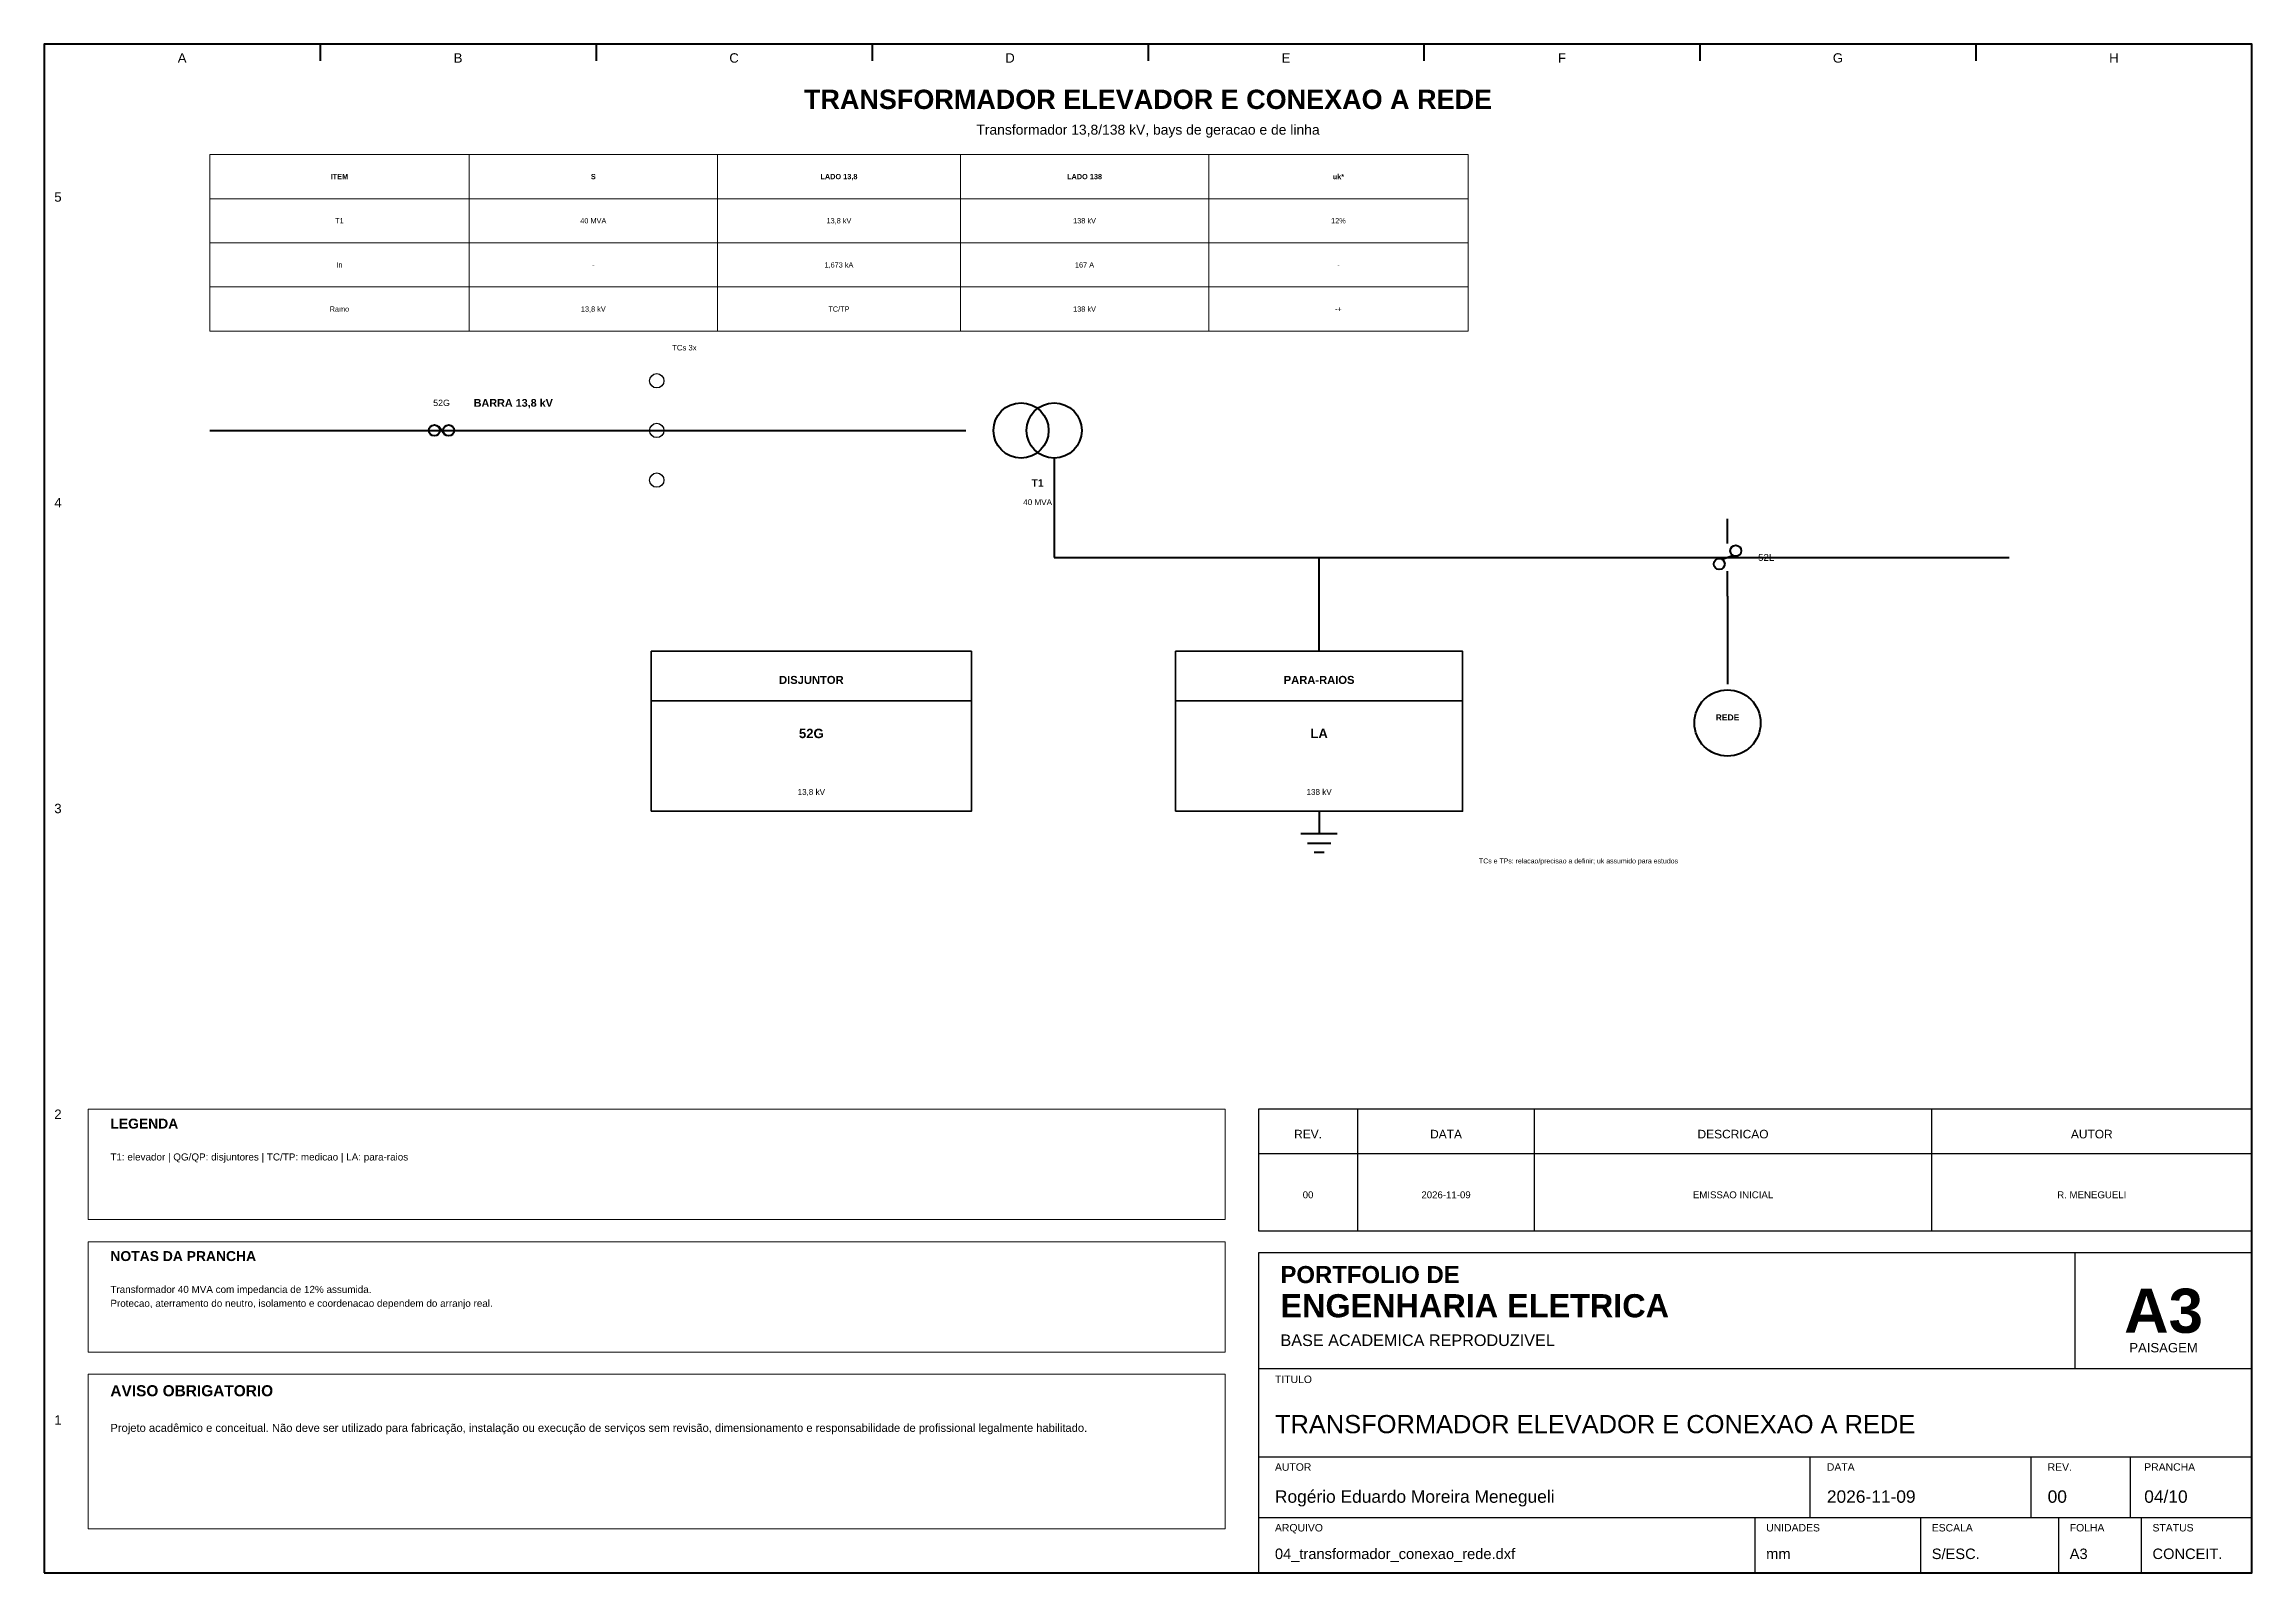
# Model space of a CAD drawing. Header units: millimetres. Extents: x 10 to 410, y 10 to 287.
import ezdxf
from ezdxf.enums import TextEntityAlignment as Align

# ---------------------------------------------------------------- set-up
doc = ezdxf.new("R2010")
doc.units = ezdxf.units.MM
for name, color, linetype, lineweight in [('00_MOLDURA', 7, 'CONTINUOUS', 50), ('01_CARIMBO', 7, 'CONTINUOUS', 25), ('02_TEXTO', 7, 'CONTINUOUS', 18), ('04_EQUIPAMENTOS', 250, 'CONTINUOUS', 35), ('05_POTENCIA', 1, 'CONTINUOUS', 50), ('07_INSTRUMENTACAO', 202, 'CONTINUOUS', 25), ('12_LEGENDA', 7, 'CONTINUOUS', 18), ('13_NOTAS', 7, 'CONTINUOUS', 18)]:
    doc.layers.add(name, color=color, linetype=linetype, lineweight=lineweight)
doc.styles.add('PORTFOLIO_TEXTO', font='arial.ttf')
doc.styles.add('PORTFOLIO_TITULO', font='arialbd.ttf', dxfattribs={"width": 0.92})

# ---------------------------------------------------------------- blocks, each defined once
blk = doc.blocks.new('CARIMBO_A3')
at = {"layer": '01_CARIMBO'}
for p, q in [((148, 37), (148, 58)), ((0, 37), (180, 37)), ((0, 21), (180, 21)), ((100, 10), (100, 21)), ((140, 10), (140, 21)), ((158, 10), (158, 21)), ((0, 10), (180, 10)), ((90, 0), (90, 10)), ((120, 0), (120, 10)), ((145, 0), (145, 10)), ((160, 0), (160, 10))]:
    blk.add_line(p, q, dxfattribs=at)
blk.add_lwpolyline([(0, 0), (180, 0), (180, 58), (0, 58)], close=True, dxfattribs=at)
at = {"layer": '01_CARIMBO', "style": 'PORTFOLIO_TEXTO'}
for s, p in [('TITULO', (3, 34.4)), ('AUTOR', (3, 18.5)), ('DATA', (103, 18.5)), ('REV.', (143, 18.5)), ('PRANCHA', (160.5, 18.5)), ('ARQUIVO', (3, 7.5)), ('UNIDADES', (92, 7.5)), ('ESCALA', (122, 7.5)), ('FOLHA', (147, 7.5)), ('STATUS', (162, 7.5))]:
    blk.add_text(s, height=1.35, dxfattribs=at).set_placement(p)
at = {"layer": '02_TEXTO'}
for s, height, style, p in [('PORTFOLIO DE', 3.1, 'PORTFOLIO_TITULO', (4, 52.5)), ('ENGENHARIA ELETRICA', 4.2, 'PORTFOLIO_TITULO', (4, 46.3)), ('BASE ACADEMICA REPRODUZIVEL', 2.1, 'PORTFOLIO_TEXTO', (4, 41.1))]:
    blk.add_text(s, height=height, dxfattribs=dict(at, style=style)).set_placement(p)
for s, height, style, p in [('A3', 8, 'PORTFOLIO_TITULO', (164, 47.5)), ('PAISAGEM', 1.7, 'PORTFOLIO_TEXTO', (164, 40.8))]:
    blk.add_text(s, height=height, dxfattribs=dict(at, style=style)).set_placement(p, align=Align.MIDDLE_CENTER)
at = {"layer": '02_TEXTO', "style": 'PORTFOLIO_TEXTO'}
for tag, p, height in [('TITULO', (3, 25.3), 3.3), ('AUTOR', (3, 12.7), 2.25), ('DATA', (103, 12.7), 2.25), ('REVISAO', (143, 12.7), 2.25), ('PRANCHA', (160.5, 12.7), 2.25), ('ARQUIVO', (3, 2.5), 1.9), ('UNIDADES', (92, 2.5), 1.9), ('ESCALA', (122, 2.5), 1.9), ('FOLHA', (147, 2.5), 1.9), ('STATUS', (162, 2.5), 1.9)]:
    blk.add_attdef(tag, p, '', height=height, dxfattribs=at)

msp = doc.modelspace()

# ---------------------------------------------------------------- linework, layer by layer
at = {"layer": '00_MOLDURA'}
for p, q in [((60, 287), (60, 284)), ((110, 287), (110, 284)), ((160, 287), (160, 284)), ((210, 287), (210, 284)), ((260, 287), (260, 284)), ((310, 287), (310, 284)), ((360, 287), (360, 284))]:
    msp.add_line(p, q, dxfattribs=at)
msp.add_lwpolyline([(10, 10), (410, 10), (410, 287), (10, 287)], close=True, dxfattribs=at)
at = {"layer": '01_CARIMBO'}
for p, q in [((248, 72), (248, 94)), ((280, 72), (280, 94)), ((352, 72), (352, 94)), ((230, 86), (410, 86))]:
    msp.add_line(p, q, dxfattribs=at)
msp.add_lwpolyline([(230, 72), (410, 72), (410, 94), (230, 94)], close=True, dxfattribs=at)
at = {"layer": '04_EQUIPAMENTOS'}
for p, q in [((120, 168), (178, 168)), ((215, 168), (267, 168))]:
    msp.add_line(p, q, dxfattribs=at)
for points in [[(120, 148), (178, 148), (178, 177), (120, 177)], [(215, 148), (267, 148), (267, 177), (215, 177)]]:
    msp.add_lwpolyline(points, close=True, dxfattribs=at)
at = {"layer": '05_POTENCIA', "lineweight": 70}
for p, q in [((40, 217), (155, 217)), ((193, 194), (366, 194))]:
    msp.add_line(p, q, dxfattribs=at)
at = {"layer": '05_POTENCIA'}
for p, q in [((75, 217), (79.5, 217)), ((81.5, 217.8), (82.6, 216.2)), ((84.5, 217), (89, 217)), ((155, 217), (177, 217)), ((193, 212), (193, 194)), ((315, 196.5), (315, 201)), ((241, 177), (241, 194)), ((313.9, 193.6), (316.1, 194.4)), ((315, 187), (315, 191.5)), ((315, 187), (315, 171)), ((241, 148), (241, 144)), ((237.7, 144), (244.3, 144)), ((238.9, 142.2), (243.1, 142.2)), ((240.1, 140.6), (241.9, 140.6))]:
    msp.add_line(p, q, dxfattribs=at)
for centre, radius in [((187, 217), 5), ((193, 217), 5), ((80.7, 217), 1), ((83.3, 217), 1), ((316.5, 195.2), 1), ((313.5, 192.8), 1), ((315, 164), 6)]:
    msp.add_circle(centre, radius, dxfattribs=at)
at = {"layer": '07_INSTRUMENTACAO'}
for centre in [(121, 226), (121, 217), (121, 208)]:
    msp.add_circle(centre, 1.3, dxfattribs=at)
at = {"layer": '12_LEGENDA'}
for p, q in [((87, 267), (87, 235)), ((132, 267), (132, 235)), ((176, 267), (176, 235)), ((221, 267), (221, 235)), ((40, 259), (268, 259)), ((40, 251), (268, 251)), ((40, 243), (268, 243))]:
    msp.add_line(p, q, dxfattribs=at)
for points in [[(40, 235), (268, 235), (268, 267), (40, 267)], [(18, 74), (224, 74), (224, 94), (18, 94)]]:
    msp.add_lwpolyline(points, close=True, dxfattribs=at)
at = {"layer": '13_NOTAS'}
for points in [[(18, 50), (224, 50), (224, 70), (18, 70)], [(18, 18), (224, 18), (224, 46), (18, 46)]]:
    msp.add_lwpolyline(points, close=True, dxfattribs=at)

# ---------------------------------------------------------------- block references
at = {"layer": '01_CARIMBO'}
msp.add_blockref('CARIMBO_A3', (230, 10), dxfattribs=at).add_auto_attribs({'TITULO': 'TRANSFORMADOR ELEVADOR E CONEXAO A REDE', 'AUTOR': 'Rogério Eduardo Moreira Menegueli', 'DATA': '2026-11-09', 'REVISAO': '00', 'PRANCHA': '04/10', 'ARQUIVO': '04_transformador_conexao_rede.dxf', 'UNIDADES': 'mm', 'ESCALA': 'S/ESC.', 'FOLHA': 'A3', 'STATUS': 'CONCEIT.'})

# ---------------------------------------------------------------- texts
at = {"layer": '00_MOLDURA', "style": 'PORTFOLIO_TEXTO'}
for s, p in [('A', (35, 284.5)), ('B', (85, 284.5)), ('C', (135, 284.5)), ('D', (185, 284.5)), ('E', (235, 284.5)), ('F', (285, 284.5)), ('G', (335, 284.5)), ('H', (385, 284.5)), ('5', (12.5, 259.3)), ('4', (12.5, 203.9)), ('3', (12.5, 148.5)), ('2', (12.5, 93.1)), ('1', (12.5, 37.7))]:
    msp.add_text(s, height=1.7, dxfattribs=at).set_placement(p, align=Align.MIDDLE_CENTER)
at = {"layer": '01_CARIMBO', "style": 'PORTFOLIO_TEXTO'}
for s, p in [('REV.', (239, 89.5)), ('DATA', (264, 89.5)), ('DESCRICAO', (316, 89.5)), ('AUTOR', (381, 89.5))]:
    msp.add_text(s, height=1.55, dxfattribs=at).set_placement(p, align=Align.MIDDLE_CENTER)
at = {"layer": '02_TEXTO'}
for s, height, style, p in [('TRANSFORMADOR ELEVADOR E CONEXAO A REDE', 3.5, 'PORTFOLIO_TITULO', (210, 277)), ('Transformador 13,8/138 kV, bays de geracao e de linha', 1.8, 'PORTFOLIO_TEXTO', (210, 271.5)), ('52G', 1.15, 'PORTFOLIO_TEXTO', (82, 222)), ('40 MVA', 1.05, 'PORTFOLIO_TEXTO', (190, 204)), ('52L', 1.25, 'PORTFOLIO_TEXTO', (322, 194)), ('52G', 1.7, 'PORTFOLIO_TITULO', (149, 162.1)), ('LA', 1.7, 'PORTFOLIO_TITULO', (241, 162.1)), ('13,8 kV', 1.05, 'PORTFOLIO_TEXTO', (149, 151.5)), ('138 kV', 1.05, 'PORTFOLIO_TEXTO', (241, 151.5)), ('00', 1.25, 'PORTFOLIO_TEXTO', (239, 78.5)), ('2026-11-09', 1.25, 'PORTFOLIO_TEXTO', (264, 78.5)), ('EMISSAO INICIAL', 1.25, 'PORTFOLIO_TEXTO', (316, 78.5)), ('R. MENEGUELI', 1.25, 'PORTFOLIO_TEXTO', (381, 78.5))]:
    msp.add_text(s, height=height, dxfattribs=dict(at, style=style)).set_placement(p, align=Align.MIDDLE_CENTER)
at = {"layer": '04_EQUIPAMENTOS', "style": 'PORTFOLIO_TITULO'}
for s, height, p in [('T1', 1.35, (190, 207.5)), ('DISJUNTOR', 1.45, (149, 171.8)), ('PARA-RAIOS', 1.45, (241, 171.8))]:
    msp.add_text(s, height=height, dxfattribs=at).set_placement(p, align=Align.MIDDLE_CENTER)
at = {"layer": '05_POTENCIA', "style": 'PORTFOLIO_TITULO'}
for s, height, p in [('BARRA 13,8 kV', 1.4, (95, 222)), ('REDE', 1.1, (315, 165))]:
    msp.add_text(s, height=height, dxfattribs=at).set_placement(p, align=Align.MIDDLE_CENTER)
at = {"layer": '07_INSTRUMENTACAO', "style": 'PORTFOLIO_TEXTO'}
msp.add_text('TCs 3x', height=1, dxfattribs=at).set_placement((126, 232), align=Align.MIDDLE_CENTER)
at = {"layer": '12_LEGENDA'}
for s, style, p in [('ITEM', 'PORTFOLIO_TITULO', (63.5, 263)), ('S', 'PORTFOLIO_TITULO', (109.5, 263)), ('LADO 13,8', 'PORTFOLIO_TITULO', (154, 263)), ('LADO 138', 'PORTFOLIO_TITULO', (198.5, 263)), ('uk*', 'PORTFOLIO_TITULO', (244.5, 263)), ('T1', 'PORTFOLIO_TEXTO', (63.5, 255)), ('40 MVA', 'PORTFOLIO_TEXTO', (109.5, 255)), ('13,8 kV', 'PORTFOLIO_TEXTO', (154, 255)), ('138 kV', 'PORTFOLIO_TEXTO', (198.5, 255)), ('12%', 'PORTFOLIO_TEXTO', (244.5, 255)), ('In', 'PORTFOLIO_TEXTO', (63.5, 247)), ('-', 'PORTFOLIO_TEXTO', (109.5, 247)), ('1,673 kA', 'PORTFOLIO_TEXTO', (154, 247)), ('167 A', 'PORTFOLIO_TEXTO', (198.5, 247)), ('-', 'PORTFOLIO_TEXTO', (244.5, 247)), ('Ramo', 'PORTFOLIO_TEXTO', (63.5, 239)), ('13,8 kV', 'PORTFOLIO_TEXTO', (109.5, 239)), ('TC/TP', 'PORTFOLIO_TEXTO', (154, 239)), ('138 kV', 'PORTFOLIO_TEXTO', (198.5, 239)), ('-+', 'PORTFOLIO_TEXTO', (244.5, 239))]:
    msp.add_text(s, height=0.95, dxfattribs=dict(at, style=style)).set_placement(p, align=Align.MIDDLE_CENTER)
at = {"layer": '12_LEGENDA', "style": 'PORTFOLIO_TITULO'}
msp.add_text('LEGENDA', height=1.8, dxfattribs=at).set_placement((22, 90.5))
at = {"layer": '12_LEGENDA', "insert": (22, 86), "char_height": 1.28, "width": 198, "attachment_point": 1, "line_spacing_factor": 1.18, "style": 'PORTFOLIO_TEXTO'}
msp.add_mtext('T1: elevador | QG/QP: disjuntores | TC/TP: medicao | LA: para-raios', dxfattribs=at)
at = {"layer": '13_NOTAS', "style": 'PORTFOLIO_TEXTO'}
msp.add_text('TCs e TPs: relacao/precisao a definir; uk assumido para estudos', height=0.9, dxfattribs=at).set_placement((288, 139), align=Align.MIDDLE_CENTER)
at = {"layer": '13_NOTAS', "style": 'PORTFOLIO_TITULO'}
for s, height, p in [('NOTAS DA PRANCHA', 1.8, (22, 66.5)), ('AVISO OBRIGATORIO', 2, (22, 42))]:
    msp.add_text(s, height=height, dxfattribs=at).set_placement(p)
at = {"layer": '13_NOTAS', "width": 198, "attachment_point": 1, "line_spacing_factor": 1.18, "style": 'PORTFOLIO_TEXTO'}
for s, insert, char_height in [('Transformador 40 MVA com impedancia de 12% assumida.\\PProtecao, aterramento do neutro, isolamento e coordenacao dependem do arranjo real.', (22, 62), 1.28), ('Projeto acadêmico e conceitual. Não deve ser utilizado para fabricação, instalação ou execução de serviços sem revisão, dimensionamento e responsabilidade de profissional legalmente habilitado.', (22, 37), 1.45)]:
    msp.add_mtext(s, dxfattribs=dict(at, insert=insert, char_height=char_height))

doc.saveas('drawing.dxf')
